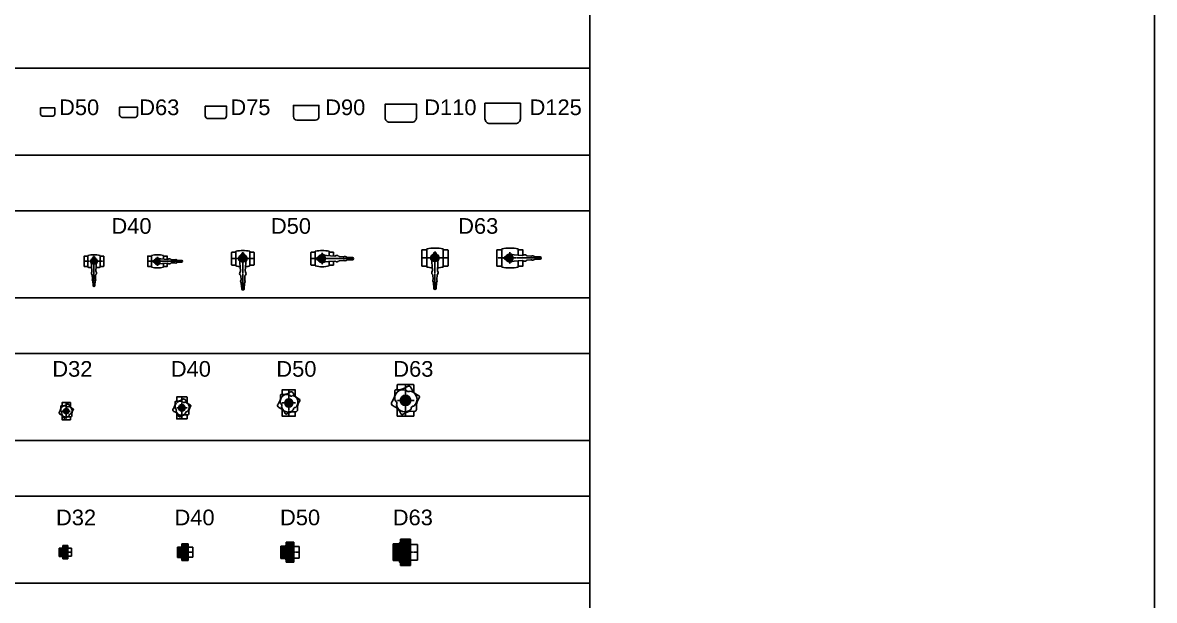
# Model space of a CAD drawing. Header units: millimetres. Extents: x 1218 to 72853, y -34712 to 16286.
# Drawn here: x 30666 to 36455, y 7423 to 10376 of the extents above; entities that cross this region are included whole.
import ezdxf

# ---------------------------------------------------------------- set-up
doc = ezdxf.new("R2010")
doc.units = ezdxf.units.MM
doc.set_wipeout_variables(frame=1)
doc.linetypes.add('CENTER2', pattern=[28.575, 19.05, -3.175, 3.175, -3.175])
doc.linetypes.add('L-0-117067$0$STRICHPUNKT2', pattern=[0.5, 0.25, -0.125, 0, -0.125])
doc.styles.get("Standard").update_dxf_attribs({"font": 'arial.ttf'})

# ---------------------------------------------------------------- blocks, each defined once
blk = doc.blocks.new('BIT-D50 PPR')
for points in [[(0, 41.7), (-36.2, 41.7), (-36.2, 9.8, 0.414214), (-26.4, 0), (0, 0)], [(0, 41.7), (36.3, 41.7), (36.3, 9.8, -0.414214), (26.4, 0), (0, 0)]]:
    blk.add_lwpolyline(points, format="xyb")
at = {"flags": 1}
blk.add_attdef('AMC', (0, 41.7), '', height=0.5, dxfattribs=at)
blk = doc.blocks.new('BIT-D63 PPR')
for points in [[(0, 52.5), (-45.7, 52.5), (-45.7, 12.4, 0.414214), (-33.3, 0), (0, 0)], [(0, 52.5), (45.7, 52.5), (45.7, 12.4, -0.414214), (33.3, 0), (0, 0)]]:
    blk.add_lwpolyline(points, format="xyb")
at = {"flags": 1}
blk.add_attdef('AMC', (0, 52.5), '', height=0.5, dxfattribs=at)
blk = doc.blocks.new('BIT-D75 PPR')
for points in [[(0, 62.5), (-54.4, 62.5), (-54.4, 14.7, 0.414214), (-39.7, 0), (0, 0)], [(0, 62.5), (54.4, 62.5), (54.4, 14.7, -0.414214), (39.7, 0), (0, 0)]]:
    blk.add_lwpolyline(points, format="xyb")
at = {"flags": 1}
blk.add_attdef('AMC', (0, 62.5), '', height=0.5, dxfattribs=at)
blk = doc.blocks.new('BIT-D90 PPR')
for points in [[(0, 75), (-65.3, 75), (-65.3, 17.7, 0.414214), (-47.6, 0), (0, 0)], [(0, 75), (65.2, 75), (65.2, 17.7, -0.414214), (47.6, 0), (0, 0)]]:
    blk.add_lwpolyline(points, format="xyb")
at = {"flags": 1}
blk.add_attdef('AMC', (0, 75), '', height=0.5, dxfattribs=at)
blk = doc.blocks.new('BIT-D110 PPR')
for points in [[(0, 91.7), (-79.7, 91.7), (-79.7, 21.6, 0.414214), (-58.2, 0), (0, 0)], [(0, 91.7), (79.8, 91.7), (79.8, 21.6, -0.414214), (58.2, 0), (0, 0)]]:
    blk.add_lwpolyline(points, format="xyb")
at = {"flags": 1}
blk.add_attdef('AMC', (0, 91.7), '', height=0.5, dxfattribs=at)
blk = doc.blocks.new('BIT-D125 PPR')
for points in [[(0, 104.2), (-90.6, 104.2), (-90.6, 24.5, 0.414214), (-66.1, 0), (0, 0)], [(0, 104.2), (90.6, 104.2), (90.6, 24.5, -0.414214), (66.1, 0), (0, 0)]]:
    blk.add_lwpolyline(points, format="xyb")
at = {"flags": 1}
blk.add_attdef('AMC', (0, 104.2), '', height=0.5, dxfattribs=at)
blk = doc.blocks.new('VANBIOFF-D40 PPR')
h = blk.add_hatch(color=1)
edge = h.paths.add_edge_path()
edge.add_arc((0, 0), 13.4, 0, 360)
for p, q in [((-50, 25.7), (-50, -25.7)), ((-49, 26.7), (-31, 26.7)), ((-31, 30.1), (-31, -30.1)), ((-13.7, 0), (-10, -51)), ((-8.6, 10.6), (-2.9, 22.6)), ((-6.1, 12.2), (-1.5, 22)), ((6.1, 12.2), (1.5, 22)), ((8.6, 10.6), (2.9, 22.6)), ((13.7, 0), (10, -51)), ((31, 30.1), (31, -30.1)), ((49, 26.7), (31, 26.7)), ((50, 25.7), (50, -25.7)), ((-49, -26.7), (-31, -26.7)), ((31, -26.7), (49, -26.7)), ((-8.6, -70.5), (-7.5, -86.4)), ((-6.5, -100.3), (-4.8, -123.9)), ((6.5, -100.3), (4.8, -123.9)), ((8.6, -70.5), (7.5, -86.4))]:
    blk.add_line(p, q)
at = {"color": 8, "linetype": 'L-0-117067$0$STRICHPUNKT2', "ltscale": 0.02}
for p, q in [((50, 0), (-50, 0)), ((0, 0), (0, 24.5)), ((0, 23.5), (0, -23.5)), ((0, 0), (0, -128.4))]:
    blk.add_line(p, q, dxfattribs=at)
for radius in [13.7, 13.4]:
    blk.add_circle((0, 0), radius)
for centre, radius, start, end in [((-49, 25.7), 1, 90, 180), ((0, -113.5), 146.9, 77.81628, 102.18372), ((0, 0), 16.7, 112.26539, 219.46407), ((0, 21.4), 3.2, 22.85078, 157.14922), ((0, 21.4), 1.6, 22.85078, 157.14922), ((0, 0), 16.7, 320.53593, 67.73461), ((49, 25.7), 1, 0, 90), ((-49, -25.7), 1, 180, 270), ((0, 113.5), 146.9, 257.81628, 265.59061), ((-3.9, -60.4), 9.38, 140.44859, 227.73671), ((-14.8, -51.4), 4.8, 320.44859, 4.09265), ((14.8, -51.4), 4.8, 175.90735, 219.55141), ((3.9, -60.4), 9.38, 312.26329, 39.55141), ((0, 113.5), 146.9, 274.40939, 282.18372), ((49, -25.7), 1, 270, 0), ((-13.4, -70.9), 4.8, 4.09265, 47.73671), ((-2.2, -93), 7.04, 148.03837, 220.14693), ((-12.3, -86.7), 4.8, 328.03837, 4.09265), ((-11.3, -100.6), 4.8, 4.09265, 40.14693), ((11.3, -100.6), 4.8, 139.85307, 175.90735), ((12.3, -86.7), 4.8, 175.90735, 211.96163), ((2.2, -93), 7.04, 319.85307, 31.96163), ((13.4, -70.9), 4.8, 132.26329, 175.90735), ((0, -123.6), 4.8, 183.82489, 356.17511)]:
    blk.add_arc(centre, radius, start, end)
at = {"flags": 1}
for p in [(-50, 0), (50, 0)]:
    blk.add_attdef('AMC', p, '', height=0.5, dxfattribs=at)
blk = doc.blocks.new('VANBION-D40 PPR')
h = blk.add_hatch(color=1)
edge = h.paths.add_edge_path()
edge.add_arc((0, 0), 13.4, 0, 360)
for p, q in [((-50, 25.7), (-50, -25.7)), ((-49, 26.7), (-31, 26.7)), ((-31, 30.1), (-31, -30.1)), ((-10.6, 8.6), (-22.6, 2.9)), ((-12.2, 6.1), (-22, 1.5)), ((0, 13.7), (51, 10)), ((31, 30.1), (31, 11.4)), ((49, 26.7), (31, 26.7)), ((50, 25.7), (50, 10.1)), ((70.5, 8.6), (86.4, 7.5)), ((100.3, 6.5), (123.9, 4.8)), ((-49, -26.7), (-31, -26.7)), ((-10.6, -8.6), (-22.6, -2.9)), ((-12.2, -6.1), (-22, -1.5)), ((0, -13.7), (51, -10)), ((31, -11.4), (31, -30.1)), ((31, -26.7), (49, -26.7)), ((50, -10.1), (50, -25.7)), ((70.5, -8.6), (86.4, -7.5)), ((100.3, -6.5), (123.9, -4.8))]:
    blk.add_line(p, q)
at = {"color": 8, "linetype": 'L-0-117067$0$STRICHPUNKT2', "ltscale": 0.02}
for p, q in [((50, 0), (-50, 0)), ((0, 0), (-24.5, 0)), ((0, 23.5), (0, -23.5)), ((0, 0), (128.4, 0))]:
    blk.add_line(p, q, dxfattribs=at)
for radius in [13.7, 13.4]:
    blk.add_circle((0, 0), radius)
for centre, radius, start, end in [((-49, 25.7), 1, 90, 180), ((0, -113.5), 146.9, 77.81628, 102.18372), ((-21.4, 0), 3.2, 112.85078, 247.14922), ((-21.4, 0), 1.6, 112.85078, 247.14922), ((0, 0), 16.7, 50.53593, 157.73461), ((49, 25.7), 1, 0, 90), ((51.4, 14.8), 4.8, 265.90735, 309.55141), ((60.4, 3.9), 9.38, 42.26329, 129.55141), ((70.9, 13.4), 4.8, 222.26329, 265.90735), ((86.7, 12.3), 4.8, 265.90735, 301.96163), ((93, 2.2), 7.04, 49.85307, 121.96163), ((100.6, 11.3), 4.8, 229.85307, 265.90735), ((123.6, 0), 4.8, 273.82489, 86.17511), ((-49, -25.7), 1, 180, 270), ((0, 113.5), 146.9, 257.81628, 282.18372), ((0, 0), 16.7, 202.26539, 309.46407), ((49, -25.7), 1, 270, 0), ((51.4, -14.8), 4.8, 50.44859, 94.09265), ((60.4, -3.9), 9.38, 230.44859, 317.73671), ((70.9, -13.4), 4.8, 94.09265, 137.73671), ((86.7, -12.3), 4.8, 58.03837, 94.09265), ((93, -2.2), 7.04, 238.03837, 310.14693), ((100.6, -11.3), 4.8, 94.09265, 130.14693)]:
    blk.add_arc(centre, radius, start, end)
at = {"flags": 1}
for p in [(-50, 0), (50, 0)]:
    blk.add_attdef('AMC', p, '', height=0.5, dxfattribs=at)
blk = doc.blocks.new('VANBIOFF-D50 PPR')
h = blk.add_hatch(color=1)
edge = h.paths.add_edge_path()
edge.add_arc((0, 0), 16.7, 0, 360)
for p, q in [((-57.5, 31.4), (-57.5, -31.4)), ((-55.5, 33.4), (-35.5, 33.4)), ((-35.5, 37.6), (-35.5, -37.6)), ((-17.1, 0), (-12.5, -63.7)), ((-10.8, 13.2), (-3.7, 28.2)), ((-7.6, 15.3), (-1.8, 27.4)), ((7.6, 15.3), (1.8, 27.4)), ((10.8, 13.2), (3.7, 28.2)), ((17.1, 0), (12.5, -63.7)), ((35.5, 37.6), (35.5, -37.6)), ((55.5, 33.4), (35.5, 33.4)), ((57.5, 31.4), (57.5, -31.4)), ((-55.5, -33.4), (-35.5, -33.4)), ((35.5, -33.4), (55.5, -33.4)), ((-10.8, -88.1), (-9.3, -107.9)), ((10.8, -88.1), (9.3, -107.9)), ((-8.1, -125.3), (-6, -154.8)), ((8.1, -125.3), (6, -154.8))]:
    blk.add_line(p, q)
at = {"color": 8, "linetype": 'L-0-117067$0$STRICHPUNKT2', "ltscale": 0.02}
for p, q in [((-57.5, 0), (57.5, 0)), ((0, 0), (0, 30.7)), ((0, 29.4), (0, -29.4)), ((0, 0), (0, -160.4))]:
    blk.add_line(p, q, dxfattribs=at)
for radius in [17.1, 16.7]:
    blk.add_circle((0, 0), radius)
for centre, radius, start, end in [((-55.5, 31.4), 2, 90, 180), ((0, -112.2), 153.9, 76.66734, 103.33266), ((0, 0), 20.9, 112.26539, 219.46407), ((0, 26.7), 3.99, 22.85078, 157.14922), ((0, 26.7), 2, 22.85078, 157.14922), ((0, 0), 20.9, 320.53593, 67.73461), ((55.5, 31.4), 2, 0, 90), ((-55.5, -31.4), 2, 180, 270), ((0, 112.2), 153.9, 256.66734, 264.7397), ((0, 112.2), 153.9, 275.2603, 283.33266), ((55.5, -31.4), 2, 270, 0), ((-4.8, -75.4), 11.7, 140.44859, 227.73671), ((-18.5, -64.2), 5.99, 320.44859, 4.09265), ((-16.7, -88.5), 5.99, 4.09265, 47.73671), ((-2.8, -116.2), 8.79, 148.03837, 220.14693), ((-15.3, -108.3), 5.99, 328.03837, 4.09265), ((15.3, -108.3), 5.99, 175.90735, 211.96163), ((2.8, -116.2), 8.79, 319.85307, 31.96163), ((16.7, -88.5), 5.99, 132.26329, 175.90735), ((18.5, -64.2), 5.99, 175.90735, 219.55141), ((4.8, -75.4), 11.7, 312.26329, 39.55141), ((-14.1, -125.7), 5.99, 4.09265, 40.14693), ((0, -154.4), 5.99, 183.82489, 356.17511), ((14.1, -125.7), 5.99, 139.85307, 175.90735)]:
    blk.add_arc(centre, radius, start, end)
at = {"flags": 1}
for p in [(-57.5, 0), (57.5, 0)]:
    blk.add_attdef('AMC', p, '', height=0.5, dxfattribs=at)
blk = doc.blocks.new('VANBION-D50 PPR')
h = blk.add_hatch(color=1)
edge = h.paths.add_edge_path()
edge.add_arc((0, 0), 16.7, 0, 360)
for p, q in [((-57.5, 31.4), (-57.5, -31.4)), ((-55.5, 33.4), (-35.5, 33.4)), ((-35.5, 37.6), (-35.5, -37.6)), ((-13.2, 10.8), (-28.2, 3.7)), ((-15.3, 7.6), (-27.4, 1.8)), ((0, 17.1), (63.7, 12.5)), ((35.5, 37.6), (35.5, 14.5)), ((55.5, 33.4), (35.5, 33.4)), ((57.5, 31.4), (57.5, 12.9)), ((88.1, 10.8), (107.9, 9.3)), ((125.3, 8.1), (154.8, 6)), ((-55.5, -33.4), (-35.5, -33.4)), ((-13.2, -10.8), (-28.2, -3.7)), ((-15.3, -7.6), (-27.4, -1.8)), ((0, -17.1), (63.7, -12.5)), ((35.5, -14.5), (35.5, -37.6)), ((35.5, -33.4), (55.5, -33.4)), ((57.5, -12.9), (57.5, -31.4)), ((88.1, -10.8), (107.9, -9.3)), ((125.3, -8.1), (154.8, -6))]:
    blk.add_line(p, q)
at = {"color": 8, "linetype": 'L-0-117067$0$STRICHPUNKT2', "ltscale": 0.02}
for p, q in [((-57.5, 0), (57.5, 0)), ((0, 0), (-30.7, 0)), ((0, 29.4), (0, -29.4)), ((0, 0), (160.4, 0))]:
    blk.add_line(p, q, dxfattribs=at)
for radius in [17.1, 16.7]:
    blk.add_circle((0, 0), radius)
for centre, radius, start, end in [((-55.5, 31.4), 2, 90, 180), ((0, -112.2), 153.9, 76.66734, 103.33266), ((-26.7, 0), 3.99, 112.85078, 247.14922), ((-26.7, 0), 2, 112.85078, 247.14922), ((0, 0), 20.9, 50.53593, 157.73461), ((55.5, 31.4), 2, 0, 90), ((64.2, 18.5), 5.99, 265.90735, 309.55141), ((75.4, 4.8), 11.7, 42.26329, 129.55141), ((88.5, 16.7), 5.99, 222.26329, 265.90735), ((108.3, 15.3), 5.99, 265.90735, 301.96163), ((116.2, 2.8), 8.79, 49.85307, 121.96163), ((125.7, 14.1), 5.99, 229.85307, 265.90735), ((154.4, 0), 5.99, 273.82489, 86.17511), ((-55.5, -31.4), 2, 180, 270), ((0, 112.2), 153.9, 256.66734, 283.33266), ((0, 0), 20.9, 202.26539, 309.46407), ((55.5, -31.4), 2, 270, 0), ((64.2, -18.5), 5.99, 50.44859, 94.09265), ((75.4, -4.8), 11.7, 230.44859, 317.73671), ((88.5, -16.7), 5.99, 94.09265, 137.73671), ((108.3, -15.3), 5.99, 58.03837, 94.09265), ((116.2, -2.8), 8.79, 238.03837, 310.14693), ((125.7, -14.1), 5.99, 94.09265, 130.14693)]:
    blk.add_arc(centre, radius, start, end)
at = {"flags": 1}
for p in [(-57.5, 0), (57.5, 0)]:
    blk.add_attdef('AMC', p, '', height=0.5, dxfattribs=at)
blk = doc.blocks.new('VANBIOFF-D63 PPR')
h = blk.add_hatch(color=1)
edge = h.paths.add_edge_path()
edge.add_arc((0, 0), 16.7, 0, 360)
for p, q in [((-67, 40), (-67, -40)), ((-65, 42), (-42, 42)), ((-42, 46.3), (-42, -46.3)), ((-10.8, 13.2), (-3.7, 28.2)), ((-7.6, 15.3), (-1.8, 27.4)), ((7.6, 15.3), (1.8, 27.4)), ((10.8, 13.2), (3.7, 28.2)), ((42, 46.3), (42, -46.3)), ((65, 42), (42, 42)), ((67, 40), (67, -40)), ((-65, -42), (-42, -42)), ((-17.1, 0), (-12.5, -63.7)), ((17.1, 0), (12.5, -63.7)), ((42, -42), (65, -42)), ((-10.8, -88.1), (-9.3, -107.9)), ((10.8, -88.1), (9.3, -107.9)), ((-8.1, -125.3), (-6, -154.8)), ((8.1, -125.3), (6, -154.8))]:
    blk.add_line(p, q)
at = {"color": 8, "linetype": 'L-0-117067$0$STRICHPUNKT2', "ltscale": 0.02}
for p, q in [((0, 0), (0, 30.7)), ((0, 29.4), (0, -29.4)), ((-67, 0), (67, 0)), ((0, 0), (0, -160.4))]:
    blk.add_line(p, q, dxfattribs=at)
for radius in [17.1, 16.7]:
    blk.add_circle((0, 0), radius)
for centre, radius, start, end in [((-65, 40), 2, 90, 180), ((0, -143), 193.8, 77.48692, 102.51308), ((0, 0), 20.9, 112.26539, 219.46407), ((0, 26.7), 3.99, 22.85078, 157.14922), ((0, 26.7), 2, 22.85078, 157.14922), ((0, 0), 20.9, 320.53593, 67.73461), ((65, 40), 2, 0, 90), ((-65, -40), 2, 180, 270), ((0, 143), 193.8, 257.48692, 266.0211), ((0, 143), 193.8, 273.9789, 282.51308), ((65, -40), 2, 270, 0), ((-4.8, -75.4), 11.7, 140.44859, 227.73671), ((-18.5, -64.2), 5.99, 320.44859, 4.09265), ((-16.7, -88.5), 5.99, 4.09265, 47.73671), ((-2.8, -116.2), 8.79, 148.03837, 220.14693), ((-15.3, -108.3), 5.99, 328.03837, 4.09265), ((15.3, -108.3), 5.99, 175.90735, 211.96163), ((2.8, -116.2), 8.79, 319.85307, 31.96163), ((16.7, -88.5), 5.99, 132.26329, 175.90735), ((18.5, -64.2), 5.99, 175.90735, 219.55141), ((4.8, -75.4), 11.7, 312.26329, 39.55141), ((-14.1, -125.7), 5.99, 4.09265, 40.14693), ((0, -154.4), 5.99, 183.82489, 356.17511), ((14.1, -125.7), 5.99, 139.85307, 175.90735)]:
    blk.add_arc(centre, radius, start, end)
at = {"flags": 1}
for p in [(-67, 0), (67, 0)]:
    blk.add_attdef('AMC', p, '', height=0.5, dxfattribs=at)
blk = doc.blocks.new('VANBION-D63 PPR')
h = blk.add_hatch(color=1)
edge = h.paths.add_edge_path()
edge.add_arc((0, 0), 16.7, 0, 360)
for p, q in [((-67, 40), (-67, -40)), ((-65, 42), (-42, 42)), ((-42, 46.3), (-42, -46.3)), ((-13.2, 10.8), (-28.2, 3.7)), ((-15.3, 7.6), (-27.4, 1.8)), ((0, 17.1), (63.7, 12.5)), ((42, 46.3), (42, 14.1)), ((65, 42), (42, 42)), ((67, 40), (67, 13.2)), ((88.1, 10.8), (107.9, 9.3)), ((125.3, 8.1), (154.8, 6)), ((-65, -42), (-42, -42)), ((-13.2, -10.8), (-28.2, -3.7)), ((-15.3, -7.6), (-27.4, -1.8)), ((0, -17.1), (63.7, -12.5)), ((42, -14.1), (42, -46.3)), ((42, -42), (65, -42)), ((67, -13.2), (67, -40)), ((88.1, -10.8), (107.9, -9.3)), ((125.3, -8.1), (154.8, -6))]:
    blk.add_line(p, q)
at = {"color": 8, "linetype": 'L-0-117067$0$STRICHPUNKT2', "ltscale": 0.02}
for p, q in [((0, 29.4), (0, -29.4)), ((0, 0), (160.4, 0)), ((-67, 0), (67, 0)), ((0, 0), (-30.7, 0))]:
    blk.add_line(p, q, dxfattribs=at)
for radius in [17.1, 16.7]:
    blk.add_circle((0, 0), radius)
for centre, radius, start, end in [((-65, 40), 2, 90, 180), ((0, -143), 193.8, 77.48692, 102.51308), ((-26.7, 0), 3.99, 112.85078, 247.14922), ((-26.7, 0), 2, 112.85078, 247.14922), ((0, 0), 20.9, 50.53593, 157.73461), ((64.2, 18.5), 5.99, 265.90735, 309.55141), ((65, 40), 2, 0, 90), ((75.4, 4.8), 11.7, 42.26329, 129.55141), ((88.5, 16.7), 5.99, 222.26329, 265.90735), ((108.3, 15.3), 5.99, 265.90735, 301.96163), ((116.2, 2.8), 8.79, 49.85307, 121.96163), ((125.7, 14.1), 5.99, 229.85307, 265.90735), ((154.4, 0), 5.99, 273.82489, 86.17511), ((-65, -40), 2, 180, 270), ((0, 143), 193.8, 257.48692, 282.51308), ((0, 0), 20.9, 202.26539, 309.46407), ((64.2, -18.5), 5.99, 50.44859, 94.09265), ((65, -40), 2, 270, 0), ((75.4, -4.8), 11.7, 230.44859, 317.73671), ((88.5, -16.7), 5.99, 94.09265, 137.73671), ((108.3, -15.3), 5.99, 58.03837, 94.09265), ((116.2, -2.8), 8.79, 238.03837, 310.14693), ((125.7, -14.1), 5.99, 94.09265, 130.14693)]:
    blk.add_arc(centre, radius, start, end)
at = {"flags": 1}
for p in [(-67, 0), (67, 0)]:
    blk.add_attdef('AMC', p, '', height=0.5, dxfattribs=at)
blk = doc.blocks.new('VANCAU-D32 PPR')
h = blk.add_hatch(color=1)
edge = h.paths.add_edge_path()
edge.add_arc((0, 0), 13.4, 0, 360)
for p, q in [((-44.5, 20.4), (-44.5, -20.4)), ((-21.5, 21.4), (-43.5, 21.4)), ((43.5, 21.4), (27.6, 21.4)), ((44.5, 20.4), (44.5, -20.4)), ((-28.8, -21.4), (-43.5, -21.4)), ((43.5, -21.4), (21.3, -21.4))]:
    blk.add_line(p, q)
at = {"color": 8, "linetype": 'L-0-117067$0$STRICHPUNKT2', "ltscale": 0.02}
for p, q in [((44.5, 0), (-44.5, 0)), ((0, -22.4), (0, 22.4))]:
    blk.add_line(p, q, dxfattribs=at)
blk.add_circle((0, 0), 13.4)
for centre, radius, start, end in [((-43.5, 20.4), 1, 90, 180), ((-32.9, 8.8), 3.72, 113.67781, 218.77461), ((-65.1, -15.7), 36.7, 352.58728, 37.12959), ((-49.8, 47.4), 38.4, 293.67781, 337.06414), ((-8, 1.9), 22.1, 99.677, 228.66575), ((-8, 29.7), 7.04, 49.38893, 157.06414), ((-8, 29.7), 7.04, 237.93229, 337.06414), ((18.9, 64.2), 36.7, 232.58728, 277.12959), ((5.6, 6), 22.1, 339.677, 108.66575), ((24.1, 24.1), 3.72, 353.67781, 98.77461), ((65.9, 19.4), 38.4, 173.67781, 217.06414), ((43.5, 20.4), 1, 0, 90), ((-43.5, -20.4), 1, 180, 270), ((-21.7, -21.7), 7.04, 169.38893, 277.06414), ((-21.7, -21.7), 7.04, 357.93229, 97.06414), ((-16.1, -66.8), 38.4, 53.67781, 97.06414), ((2.4, -7.8), 22.1, 219.677, 348.66575), ((8.8, -32.9), 3.72, 233.67781, 338.77461), ((46.1, -48.5), 36.7, 112.58728, 157.12959), ((29.7, -8), 7.04, 117.93229, 217.06414), ((29.7, -8), 7.04, 289.38893, 37.06414), ((43.5, -20.4), 1, 270, 0)]:
    blk.add_arc(centre, radius, start, end)
at = {"flags": 1}
for p in [(-44.5, 0), (44.5, 0)]:
    blk.add_attdef('AMC', p, '', height=0.5, dxfattribs=at)
blk = doc.blocks.new('VANCAU-D40 PPR')
h = blk.add_hatch(color=1)
edge = h.paths.add_edge_path()
edge.add_arc((0, 0), 16.8, 0, 360)
for p, q in [((-56, -25.7), (-56, 25.7)), ((-55, 26.7), (-26.9, 26.7)), ((34.5, 26.7), (55, 26.7)), ((56, -25.7), (56, 25.7)), ((-35.9, -26.7), (-55, -26.7)), ((55, -26.7), (26.7, -26.7))]:
    blk.add_line(p, q)
at = {"color": 8, "linetype": 'L-0-117067$0$STRICHPUNKT2', "ltscale": 0.02}
for p, q in [((56, 0), (-56, 0)), ((0, -28), (0, 28))]:
    blk.add_line(p, q, dxfattribs=at)
blk.add_circle((0, 0), 16.8)
for centre, radius, start, end in [((-55, 25.7), 1, 90, 180), ((-41.1, 11), 4.65, 113.67781, 218.77461), ((-81.3, -19.6), 45.9, 352.58728, 37.12959), ((-62.2, 59.2), 48, 293.67781, 337.06414), ((-10, 2.4), 27.7, 99.677, 228.66575), ((-9.9, 37.1), 8.8, 49.38893, 157.06414), ((-9.9, 37.1), 8.8, 237.93229, 337.06414), ((23.7, 80.2), 45.9, 232.58728, 277.12959), ((7, 7.4), 27.7, 339.677, 108.66575), ((30.1, 30.1), 4.65, 353.67781, 98.77461), ((82.4, 24.3), 48, 173.67781, 217.06414), ((55, 25.7), 1, 0, 90), ((-55, -25.7), 1, 180, 270), ((-27.2, -27.2), 8.8, 169.38893, 277.06414), ((-27.2, -27.2), 8.8, 357.93229, 97.06414), ((-20.2, -83.5), 48, 53.67781, 97.06414), ((2.9, -9.8), 27.7, 219.677, 348.66575), ((11, -41.1), 4.65, 233.67781, 338.77461), ((57.7, -60.6), 45.9, 112.58728, 157.12959), ((37.1, -9.9), 8.8, 117.93229, 217.06414), ((37.1, -9.9), 8.8, 289.38893, 37.06414), ((55, -25.7), 1, 270, 0)]:
    blk.add_arc(centre, radius, start, end)
at = {"flags": 1}
for p in [(-56, 0), (56, 0)]:
    blk.add_attdef('AMC', p, '', height=0.5, dxfattribs=at)
blk = doc.blocks.new('VANCAU-D50 PPR')
h = blk.add_hatch(color=1)
edge = h.paths.add_edge_path()
edge.add_arc((0, 0), 21, 0, 360)
for p, q in [((-68, -32.3), (-68, 32.3)), ((-67, 33.3), (-33.8, 33.3)), ((43.1, 33.3), (67, 33.3)), ((68, -32.3), (68, 32.3)), ((-67, -33.3), (-44.9, -33.3)), ((33.5, -33.3), (67, -33.3))]:
    blk.add_line(p, q)
at = {"color": 8, "linetype": 'L-0-117067$0$STRICHPUNKT2', "ltscale": 0.02}
for p, q in [((0, -35), (0, 35)), ((68, 0), (-68, 0))]:
    blk.add_line(p, q, dxfattribs=at)
blk.add_circle((0, 0), 21)
for centre, radius, start, end in [((-67, 32.3), 1, 90, 180), ((-51.4, 13.8), 5.81, 113.67781, 218.77461), ((-101.7, -24.5), 57.4, 352.58728, 37.12959), ((-77.8, 74), 60, 293.67781, 337.06414), ((-12.4, 2.9), 34.6, 99.677, 228.66575), ((-12.4, 46.4), 11, 49.38893, 157.06414), ((-12.4, 46.4), 11, 237.93229, 337.06414), ((29.6, 100.3), 57.4, 232.58728, 277.12959), ((8.8, 9.3), 34.6, 339.677, 108.66575), ((37.6, 37.6), 5.81, 353.67781, 98.77461), ((103, 30.4), 60, 173.67781, 217.06414), ((67, 32.3), 1, 0, 90), ((-67, -32.3), 1, 180, 270), ((-33.9, -33.9), 11, 169.38893, 277.06414), ((-33.9, -33.9), 11, 357.93229, 97.06414), ((-25.2, -104.4), 60, 53.67781, 97.06414), ((3.7, -12.3), 34.6, 219.677, 348.66575), ((13.8, -51.4), 5.81, 233.67781, 338.77461), ((72.1, -75.8), 57.4, 112.58728, 157.12959), ((46.4, -12.4), 11, 117.93229, 217.06414), ((46.4, -12.4), 11, 289.38893, 37.06414), ((67, -32.3), 1, 270, 0)]:
    blk.add_arc(centre, radius, start, end)
at = {"flags": 1}
for p in [(-68, 0), (68, 0)]:
    blk.add_attdef('AMC', p, '', height=0.5, dxfattribs=at)
blk = doc.blocks.new('VANCAU-D63 PPR')
h = blk.add_hatch(color=1)
edge = h.paths.add_edge_path()
edge.add_arc((0, 0), 26.5, 0, 360)
for p, q in [((-81, -41), (-81, 41)), ((-80, 42), (-42.5, 42)), ((54.3, 42), (80, 42)), ((81, -41), (81, 41)), ((-80, -42), (-56.6, -42)), ((42.1, -42), (80, -42))]:
    blk.add_line(p, q)
at = {"color": 8, "linetype": 'L-0-117067$0$STRICHPUNKT2', "ltscale": 0.02}
for p, q in [((0, -44.1), (0, 44.1)), ((81, 0), (-81, 0))]:
    blk.add_line(p, q, dxfattribs=at)
blk.add_circle((0, 0), 26.5)
for centre, radius, start, end in [((-98, 93.3), 75.6, 293.67781, 337.06414), ((-15.7, 58.4), 13.9, 49.38893, 157.06414), ((37.3, 126.4), 72.3, 232.58728, 277.12959), ((-80, 41), 1, 90, 180), ((-64.7, 17.3), 7.32, 113.67781, 218.77461), ((-128.1, -30.9), 72.3, 352.58728, 37.12959), ((-15.7, 3.7), 43.6, 99.677, 228.66575), ((-15.7, 58.4), 13.9, 237.93229, 337.06414), ((11.1, 11.7), 43.6, 339.677, 108.66575), ((47.4, 47.4), 7.32, 353.67781, 98.77461), ((129.8, 38.3), 75.6, 173.67781, 217.06414), ((80, 41), 1, 0, 90), ((-80, -41), 1, 180, 270), ((-42.8, -42.8), 13.9, 169.38893, 277.06414), ((-42.8, -42.8), 13.9, 357.93229, 97.06414), ((-31.8, -131.5), 75.6, 53.67781, 97.06414), ((4.6, -15.4), 43.6, 219.677, 348.66575), ((90.8, -95.5), 72.3, 112.58728, 157.12959), ((58.4, -15.7), 13.9, 117.93229, 217.06414), ((58.4, -15.7), 13.9, 289.38893, 37.06414), ((80, -41), 1, 270, 0), ((17.3, -64.7), 7.32, 233.67781, 338.77461)]:
    blk.add_arc(centre, radius, start, end)
at = {"flags": 1}
for p in [(-81, 0), (81, 0)]:
    blk.add_attdef('AMC', p, '', height=0.5, dxfattribs=at)
blk = doc.blocks.new('RACCO-D32 PPR')
at = {"color": 8}
blk.add_wipeout([(31.5, -20), (12.9, -20), (12.9, -33.7), (-12.9, -33.7), (-12.9, -25.8), (-13.7, -26.6), (-14.7, -25.7), (-14.7, -21.2), (-31.5, -21.2), (-31.5, 21.2), (-14.7, 21.2), (-14.7, 23.8), (-13.7, 24.8), (-12.9, 23.9), (-12.9, 33.7), (12.9, 33.7), (12.9, 20), (31.5, 20)], dxfattribs=at)
for p, q in [((-31.5, 21.2), (-14.7, 21.2)), ((-31.5, -21.2), (-31.5, 21.2)), ((-14.7, 23.8), (-13.7, 24.8)), ((-14.7, 23.8), (-14.7, 21.2)), ((-12.9, 23.9), (-13.7, 24.8)), ((-12.9, -33.7), (-12.9, 33.7)), ((12.9, 33.7), (-12.9, 33.7)), ((-12.9, 33.7), (-12.9, 33.7)), ((12.9, -33.7), (12.9, 33.7)), ((31.5, 20), (12.9, 20)), ((31.5, -20), (31.5, 20)), ((-14.7, -21.2), (-31.5, -21.2)), ((-14.7, -25.7), (-14.7, -21.2)), ((-14.7, -25.7), (-13.7, -26.6)), ((-12.9, -25.8), (-13.7, -26.6)), ((12.9, -33.7), (-12.9, -33.7)), ((31.5, -20), (12.9, -20))]:
    blk.add_line(p, q)
at = {"linetype": 'CENTER2'}
for p, q in [((31.5, 0), (-31.5, 0)), ((-29.4, 0.9), (-16.6, 0.9)), ((-11.1, 0.9), (11, 0.9)), ((-29.4, -0.9), (-16.6, -0.9)), ((-11.1, -0.9), (11, -0.9))]:
    blk.add_line(p, q, dxfattribs=at)
at = {"color": 8}
for p, q in [((-29.6, 18.5), (-16.4, 18.5)), ((-29.6, 16.9), (-16.4, 16.9)), ((-29.5, 12.9), (-16.5, 12.9)), ((-29.5, 11.2), (-16.5, 11.2)), ((-29.5, 7.1), (-16.5, 7.1)), ((-29.5, 5.4), (-16.5, 5.4)), ((-29.4, 0.9), (-16.6, 0.9)), ((-29.4, 0.9), (-16.6, 0.9)), ((-29.4, 0.9), (-16.6, 0.9)), ((-14.7, 23.8), (-12.9, 0)), ((-14.7, -21.2), (-14.7, 21.2)), ((-13.7, 24.8), (-12.9, 13.7)), ((-11.5, 32.4), (11.3, 32.4)), ((-11.5, 31.3), (11.3, 31.3)), ((-11.3, 28.6), (11.2, 28.6)), ((-11.3, 27.2), (11.2, 27.2)), ((-11.3, 23.8), (11.2, 23.8)), ((-11.3, 22.4), (11.2, 22.4)), ((-11.2, 18.5), (11.1, 18.5)), ((-11.2, 16.9), (11.1, 16.9)), ((-11.2, 12.9), (11.1, 12.9)), ((-11.2, 11.2), (11.1, 11.2)), ((-11.2, 7.1), (11.1, 7.1)), ((-11.2, 5.4), (11.1, 5.4)), ((-11.1, 0.9), (11, 0.9)), ((-11.1, 0.9), (11, 0.9)), ((-11.1, 0.9), (11, 0.9)), ((-29.6, -16.9), (-16.4, -16.9)), ((-29.6, -18.5), (-16.4, -18.5)), ((-29.5, -5.4), (-16.5, -5.4)), ((-29.5, -7.1), (-16.5, -7.1)), ((-29.5, -11.2), (-16.5, -11.2)), ((-29.5, -12.9), (-16.5, -12.9)), ((-29.4, -0.9), (-16.6, -0.9)), ((-29.4, -0.9), (-16.6, -0.9)), ((-29.4, -0.9), (-16.6, -0.9)), ((-11.5, -31.3), (11.3, -31.3)), ((-11.5, -32.4), (11.3, -32.4)), ((-11.3, -22.4), (11.2, -22.4)), ((-11.3, -23.8), (11.2, -23.8)), ((-11.3, -27.2), (11.2, -27.2)), ((-11.3, -28.6), (11.2, -28.6)), ((-11.2, -5.4), (11.1, -5.4)), ((-11.2, -7.1), (11.1, -7.1)), ((-11.2, -11.2), (11.1, -11.2)), ((-11.2, -12.9), (11.1, -12.9)), ((-11.2, -16.9), (11.1, -16.9)), ((-11.2, -18.5), (11.1, -18.5)), ((-11.1, -0.9), (11, -0.9)), ((-11.1, -0.9), (11, -0.9)), ((-11.1, -0.9), (11, -0.9))]:
    blk.add_line(p, q, dxfattribs=at)
for centre, radius, start, end in [((-29.6, 17.7), 0.801, 90, 270), ((-29.5, 12.1), 0.859, 90, 270), ((-29.5, 6.2), 0.859, 90, 270), ((-29.4, 0), 0.916, 90, 270), ((-29.4, 0), 0.916, 90, 270), ((-16.6, 0), 0.916, 270, 90), ((-16.6, 0), 0.916, 270, 90), ((-16.6, 0), 0.916, 270, 90), ((-16.6, 0), 0.916, 270, 90), ((-16.6, 0), 0.916, 270, 90), ((-16.6, 0), 0.916, 270, 90), ((-16.5, 12.1), 0.859, 270, 90), ((-16.5, 6.2), 0.859, 270, 90), ((-16.4, 17.7), 0.801, 270, 90), ((-11.5, 31.8), 0.572, 90, 270), ((-11.3, 27.9), 0.687, 90, 270), ((-11.3, 23.1), 0.744, 90, 270), ((-11.2, 17.7), 0.801, 90, 270), ((-11.2, 12.1), 0.859, 90, 270), ((-11.2, 6.2), 0.859, 90, 270), ((-11.1, 0), 0.916, 90, 270), ((-11.1, 0), 0.916, 90, 270), ((11, 0), 0.916, 270, 90), ((11, 0), 0.916, 270, 90), ((11, 0), 0.916, 270, 90), ((11, 0), 0.916, 270, 90), ((11, 0), 0.916, 270, 90), ((11, 0), 0.916, 270, 90), ((11.1, 17.7), 0.801, 270, 90), ((11.1, 12.1), 0.859, 270, 90), ((11.1, 6.2), 0.859, 270, 90), ((11.2, 27.9), 0.687, 270, 90), ((11.2, 23.1), 0.744, 270, 90), ((11.3, 31.8), 0.572, 270, 90), ((-29.5, -6.2), 0.859, 90, 270), ((-29.5, -12.1), 0.859, 90, 270), ((-29.6, -17.7), 0.801, 90, 270), ((-16.5, -6.2), 0.859, 270, 90), ((-16.5, -12.1), 0.859, 270, 90), ((-16.4, -17.7), 0.801, 270, 90), ((-11.2, -6.2), 0.859, 90, 270), ((-11.2, -12.1), 0.859, 90, 270), ((-11.2, -17.7), 0.801, 90, 270), ((-11.3, -23.1), 0.744, 90, 270), ((-11.3, -27.9), 0.687, 90, 270), ((-11.5, -31.8), 0.572, 90, 270), ((11.1, -6.2), 0.859, 270, 90), ((11.1, -12.1), 0.859, 270, 90), ((11.1, -17.7), 0.801, 270, 90), ((11.2, -23.1), 0.744, 270, 90), ((11.2, -27.9), 0.687, 270, 90), ((11.3, -31.8), 0.572, 270, 90)]:
    blk.add_arc(centre, radius, start, end, dxfattribs=at)
at = {"linetype": 'CENTER2'}
for centre in [(-29.4, 0), (-29.4, 0), (-11.1, 0), (-11.1, 0)]:
    blk.add_arc(centre, 0.916, 90, 270, dxfattribs=at)
at = {"color": 8, "width": 0.7}
blk.add_text('Ø32(DN25)', height=2.78, dxfattribs=at).set_placement((15.2, -1.1))
at = {"flags": 1}
for p in [(-31.5, 0), (31.5, 0)]:
    blk.add_attdef('AMC', p, '', height=0.5, dxfattribs=at)
blk = doc.blocks.new('RACCO-D40 PPR')
at = {"color": 8}
blk.add_wipeout([(39.3, -25), (16.1, -25), (16.1, -42.1), (-16.1, -42.1), (-16.1, -32.2), (-17.1, -33.3), (-18.4, -32.1), (-18.4, -26.5), (-39.3, -26.5), (-39.3, 26.5), (-18.4, 26.5), (-18.4, 29.8), (-17.1, 31), (-16.1, 29.9), (-16.1, 42.1), (16.1, 42.1), (16.1, 25), (39.3, 25)], dxfattribs=at)
for p, q in [((-39.3, 26.5), (-18.4, 26.5)), ((-39.3, -26.5), (-39.3, 26.5)), ((-18.4, 29.8), (-17.1, 31)), ((-18.4, 29.8), (-18.4, 26.5)), ((-16.1, 29.9), (-17.1, 31)), ((-16.1, -42.1), (-16.1, 42.1)), ((16.1, 42.1), (-16.1, 42.1)), ((-16.1, 42.1), (-16.1, 42.1)), ((16.1, -42.1), (16.1, 42.1)), ((39.3, 25), (16.1, 25)), ((39.3, -25), (39.3, 25)), ((-18.4, -26.5), (-39.3, -26.5)), ((-18.4, -32.1), (-18.4, -26.5)), ((-18.4, -32.1), (-17.1, -33.3)), ((-16.1, -32.2), (-17.1, -33.3)), ((16.1, -42.1), (-16.1, -42.1)), ((39.3, -25), (16.1, -25))]:
    blk.add_line(p, q)
at = {"linetype": 'CENTER2'}
for p, q in [((39.3, 0), (-39.3, 0)), ((-36.8, 1.1), (-20.7, 1.1)), ((-13.9, 1.1), (13.7, 1.1)), ((-36.8, -1.1), (-20.7, -1.1)), ((-13.9, -1.1), (13.7, -1.1))]:
    blk.add_line(p, q, dxfattribs=at)
at = {"color": 8}
for p, q in [((-37, 23.1), (-20.6, 23.1)), ((-37, 21.1), (-20.6, 21.1)), ((-36.9, 16.2), (-20.6, 16.2)), ((-36.9, 14), (-20.6, 14)), ((-36.9, 8.8), (-20.6, 8.8)), ((-36.9, 6.7), (-20.6, 6.7)), ((-36.8, 1.1), (-20.7, 1.1)), ((-36.8, 1.1), (-20.7, 1.1)), ((-36.8, 1.1), (-20.7, 1.1)), ((-18.4, 29.8), (-16.1, 0)), ((-18.4, -26.5), (-18.4, 26.5)), ((-17.1, 31), (-16.1, 17.1)), ((-14.3, 40.5), (14.2, 40.5)), ((-14.3, 39.1), (14.2, 39.1)), ((-14.2, 35.7), (14, 35.7)), ((-14.2, 34), (14, 34)), ((-14.1, 29.8), (14, 29.8)), ((-14.1, 27.9), (14, 27.9)), ((-14, 23.1), (13.9, 23.1)), ((-14, 21.1), (13.9, 21.1)), ((-14, 16.2), (13.8, 16.2)), ((-14, 14), (13.8, 14)), ((-14, 8.8), (13.8, 8.8)), ((-14, 6.7), (13.8, 6.7)), ((-13.9, 1.1), (13.7, 1.1)), ((-13.9, 1.1), (13.7, 1.1)), ((-13.9, 1.1), (13.7, 1.1)), ((-37, -21.1), (-20.6, -21.1)), ((-37, -23.1), (-20.6, -23.1)), ((-36.9, -6.7), (-20.6, -6.7)), ((-36.9, -8.8), (-20.6, -8.8)), ((-36.9, -14), (-20.6, -14)), ((-36.9, -16.2), (-20.6, -16.2)), ((-36.8, -1.1), (-20.7, -1.1)), ((-36.8, -1.1), (-20.7, -1.1)), ((-36.8, -1.1), (-20.7, -1.1)), ((-14.3, -39.1), (14.2, -39.1)), ((-14.3, -40.5), (14.2, -40.5)), ((-14.2, -34), (14, -34)), ((-14.2, -35.7), (14, -35.7)), ((-14.1, -27.9), (14, -27.9)), ((-14.1, -29.8), (14, -29.8)), ((-14, -6.7), (13.8, -6.7)), ((-14, -8.8), (13.8, -8.8)), ((-14, -14), (13.8, -14)), ((-14, -16.2), (13.8, -16.2)), ((-14, -21.1), (13.9, -21.1)), ((-14, -23.1), (13.9, -23.1)), ((-13.9, -1.1), (13.7, -1.1)), ((-13.9, -1.1), (13.7, -1.1)), ((-13.9, -1.1), (13.7, -1.1))]:
    blk.add_line(p, q, dxfattribs=at)
for centre, radius, start, end in [((-37, 22.1), 1, 90, 270), ((-36.9, 15.1), 1.07, 90, 270), ((-36.9, 7.8), 1.07, 90, 270), ((-36.8, 0), 1.14, 90, 270), ((-36.8, 0), 1.14, 90, 270), ((-20.7, 0), 1.14, 270, 90), ((-20.7, 0), 1.14, 270, 90), ((-20.7, 0), 1.14, 270, 90), ((-20.7, 0), 1.14, 270, 90), ((-20.7, 0), 1.14, 270, 90), ((-20.7, 0), 1.14, 270, 90), ((-20.6, 22.1), 1, 270, 90), ((-20.6, 15.1), 1.07, 270, 90), ((-20.6, 7.8), 1.07, 270, 90), ((-14.3, 39.8), 0.716, 90, 270), ((-14.2, 34.9), 0.859, 90, 270), ((-14.1, 28.9), 0.93, 90, 270), ((-14, 22.1), 1, 90, 270), ((-14, 15.1), 1.07, 90, 270), ((-14, 7.8), 1.07, 90, 270), ((-13.9, 0), 1.14, 90, 270), ((-13.9, 0), 1.14, 90, 270), ((13.7, 0), 1.14, 270, 90), ((13.7, 0), 1.14, 270, 90), ((13.7, 0), 1.14, 270, 90), ((13.7, 0), 1.14, 270, 90), ((13.7, 0), 1.14, 270, 90), ((13.7, 0), 1.14, 270, 90), ((13.8, 15.1), 1.07, 270, 90), ((13.8, 7.8), 1.07, 270, 90), ((13.9, 22.1), 1, 270, 90), ((14, 34.9), 0.859, 270, 90), ((14, 28.9), 0.93, 270, 90), ((14.2, 39.8), 0.716, 270, 90), ((-36.9, -7.8), 1.07, 90, 270), ((-36.9, -15.1), 1.07, 90, 270), ((-37, -22.1), 1, 90, 270), ((-20.6, -7.8), 1.07, 270, 90), ((-20.6, -15.1), 1.07, 270, 90), ((-20.6, -22.1), 1, 270, 90), ((-14, -7.8), 1.07, 90, 270), ((-14, -15.1), 1.07, 90, 270), ((-14, -22.1), 1, 90, 270), ((-14.1, -28.9), 0.93, 90, 270), ((-14.2, -34.9), 0.859, 90, 270), ((-14.3, -39.8), 0.716, 90, 270), ((13.8, -7.8), 1.07, 270, 90), ((13.8, -15.1), 1.07, 270, 90), ((13.9, -22.1), 1, 270, 90), ((14, -28.9), 0.93, 270, 90), ((14, -34.9), 0.859, 270, 90), ((14.2, -39.8), 0.716, 270, 90)]:
    blk.add_arc(centre, radius, start, end, dxfattribs=at)
at = {"linetype": 'CENTER2'}
for centre in [(-36.8, 0), (-36.8, 0), (-13.9, 0), (-13.9, 0)]:
    blk.add_arc(centre, 1.14, 90, 270, dxfattribs=at)
at = {"color": 8, "width": 0.7}
blk.add_text('Ø40(DN32)', height=3.48, dxfattribs=at).set_placement((19, -1.4))
at = {"flags": 1}
for p in [(-39.3, 0), (39.3, 0)]:
    blk.add_attdef('AMC', p, '', height=0.5, dxfattribs=at)
blk = doc.blocks.new('RACCO-D50 PPR')
at = {"color": 8}
blk.add_wipeout([(47.2, -30), (19.3, -30), (19.3, -50.6), (-19.3, -50.6), (-19.3, -38.7), (-20.6, -40), (-22, -38.5), (-22, -31.7), (-47.2, -31.7), (-47.2, 31.7), (-22, 31.7), (-22, 35.7), (-20.6, 37.2), (-19.3, 35.9), (-19.3, 50.6), (19.3, 50.6), (19.3, 30), (47.2, 30)], dxfattribs=at)
for p, q in [((-47.2, 31.7), (-22, 31.7)), ((-47.2, -31.7), (-47.2, 31.7)), ((-22, 35.7), (-20.6, 37.2)), ((-22, 35.7), (-22, 31.7)), ((-19.3, 35.9), (-20.6, 37.2)), ((-19.3, -50.6), (-19.3, 50.6)), ((19.3, 50.6), (-19.3, 50.6)), ((-19.3, 50.6), (-19.3, 50.6)), ((19.3, -50.6), (19.3, 50.6)), ((47.2, 30), (19.3, 30)), ((47.2, -30), (47.2, 30)), ((-22, -31.7), (-47.2, -31.7)), ((-22, -38.5), (-22, -31.7)), ((-22, -38.5), (-20.6, -40)), ((-19.3, -38.7), (-20.6, -40)), ((19.3, -50.6), (-19.3, -50.6)), ((47.2, -30), (19.3, -30))]:
    blk.add_line(p, q)
at = {"linetype": 'CENTER2'}
for p, q in [((47.2, 0), (-47.2, 0)), ((-44.2, 1.4), (-24.8, 1.4)), ((-16.7, 1.4), (16.5, 1.4)), ((-44.2, -1.4), (-24.8, -1.4)), ((-16.7, -1.4), (16.5, -1.4))]:
    blk.add_line(p, q, dxfattribs=at)
at = {"color": 8}
for p, q in [((-44.3, 27.7), (-24.7, 27.7)), ((-44.3, 25.3), (-24.7, 25.3)), ((-44.3, 19.4), (-24.8, 19.4)), ((-44.3, 16.8), (-24.8, 16.8)), ((-44.3, 10.6), (-24.8, 10.6)), ((-44.3, 8), (-24.8, 8)), ((-44.2, 1.4), (-24.8, 1.4)), ((-44.2, 1.4), (-24.8, 1.4)), ((-44.2, 1.4), (-24.8, 1.4)), ((-22, 35.7), (-19.3, 0)), ((-22, -31.7), (-22, 31.7)), ((-20.6, 37.2), (-19.3, 20.5)), ((-17.2, 48.6), (17, 48.6)), ((-17.2, 46.9), (17, 46.9)), ((-17, 42.9), (16.8, 42.9)), ((-17, 40.8), (16.8, 40.8)), ((-16.9, 35.8), (16.8, 35.8)), ((-16.9, 33.5), (16.8, 33.5)), ((-16.8, 27.7), (16.7, 27.7)), ((-16.8, 25.3), (16.7, 25.3)), ((-16.8, 19.4), (16.6, 19.4)), ((-16.8, 16.8), (16.6, 16.8)), ((-16.8, 10.6), (16.6, 10.6)), ((-16.8, 8), (16.6, 8)), ((-16.7, 1.4), (16.5, 1.4)), ((-16.7, 1.4), (16.5, 1.4)), ((-16.7, 1.4), (16.5, 1.4)), ((-44.3, -8), (-24.8, -8)), ((-44.3, -10.6), (-24.8, -10.6)), ((-44.3, -16.8), (-24.8, -16.8)), ((-44.3, -19.4), (-24.8, -19.4)), ((-44.3, -25.3), (-24.7, -25.3)), ((-44.3, -27.7), (-24.7, -27.7)), ((-44.2, -1.4), (-24.8, -1.4)), ((-44.2, -1.4), (-24.8, -1.4)), ((-44.2, -1.4), (-24.8, -1.4)), ((-17.2, -46.9), (17, -46.9)), ((-17.2, -48.6), (17, -48.6)), ((-17, -40.8), (16.8, -40.8)), ((-17, -42.9), (16.8, -42.9)), ((-16.9, -33.5), (16.8, -33.5)), ((-16.9, -35.8), (16.8, -35.8)), ((-16.8, -8), (16.6, -8)), ((-16.8, -10.6), (16.6, -10.6)), ((-16.8, -16.8), (16.6, -16.8)), ((-16.8, -19.4), (16.6, -19.4)), ((-16.8, -25.3), (16.7, -25.3)), ((-16.8, -27.7), (16.7, -27.7)), ((-16.7, -1.4), (16.5, -1.4)), ((-16.7, -1.4), (16.5, -1.4)), ((-16.7, -1.4), (16.5, -1.4))]:
    blk.add_line(p, q, dxfattribs=at)
for centre, radius, start, end in [((-44.3, 26.5), 1.2, 90, 270), ((-44.3, 18.1), 1.29, 90, 270), ((-44.3, 9.3), 1.29, 90, 270), ((-44.2, 0), 1.37, 90, 270), ((-44.2, 0), 1.37, 90, 270), ((-24.8, 18.1), 1.29, 270, 90), ((-24.8, 9.3), 1.29, 270, 90), ((-24.8, 0), 1.37, 270, 90), ((-24.8, 0), 1.37, 270, 90), ((-24.8, 0), 1.37, 270, 90), ((-24.8, 0), 1.37, 270, 90), ((-24.8, 0), 1.37, 270, 90), ((-24.8, 0), 1.37, 270, 90), ((-24.7, 26.5), 1.2, 270, 90), ((-17.2, 47.8), 0.859, 90, 270), ((-17, 41.8), 1.03, 90, 270), ((-16.9, 34.6), 1.12, 90, 270), ((-16.8, 26.5), 1.2, 90, 270), ((-16.8, 18.1), 1.29, 90, 270), ((-16.8, 9.3), 1.29, 90, 270), ((-16.7, 0), 1.37, 90, 270), ((-16.7, 0), 1.37, 90, 270), ((16.5, 0), 1.37, 270, 90), ((16.5, 0), 1.37, 270, 90), ((16.5, 0), 1.37, 270, 90), ((16.5, 0), 1.37, 270, 90), ((16.5, 0), 1.37, 270, 90), ((16.5, 0), 1.37, 270, 90), ((16.6, 18.1), 1.29, 270, 90), ((16.6, 9.3), 1.29, 270, 90), ((16.7, 26.5), 1.2, 270, 90), ((16.8, 41.8), 1.03, 270, 90), ((16.8, 34.6), 1.12, 270, 90), ((17, 47.8), 0.859, 270, 90), ((-44.3, -9.3), 1.29, 90, 270), ((-44.3, -18.1), 1.29, 90, 270), ((-44.3, -26.5), 1.2, 90, 270), ((-24.8, -9.3), 1.29, 270, 90), ((-24.8, -18.1), 1.29, 270, 90), ((-24.7, -26.5), 1.2, 270, 90), ((-16.8, -9.3), 1.29, 90, 270), ((-16.8, -18.1), 1.29, 90, 270), ((-16.8, -26.5), 1.2, 90, 270), ((-16.9, -34.6), 1.12, 90, 270), ((-17, -41.8), 1.03, 90, 270), ((-17.2, -47.8), 0.859, 90, 270), ((16.6, -9.3), 1.29, 270, 90), ((16.6, -18.1), 1.29, 270, 90), ((16.7, -26.5), 1.2, 270, 90), ((16.8, -34.6), 1.12, 270, 90), ((16.8, -41.8), 1.03, 270, 90), ((17, -47.8), 0.859, 270, 90)]:
    blk.add_arc(centre, radius, start, end, dxfattribs=at)
at = {"linetype": 'CENTER2'}
for centre in [(-44.2, 0), (-44.2, 0), (-16.7, 0), (-16.7, 0)]:
    blk.add_arc(centre, 1.37, 90, 270, dxfattribs=at)
at = {"color": 8, "width": 0.7}
blk.add_text('Ø50(DN40)', height=4.18, dxfattribs=at).set_placement((22.8, -1.7))
at = {"flags": 1}
for p in [(-47.2, 0), (47.2, 0)]:
    blk.add_attdef('AMC', p, '', height=0.5, dxfattribs=at)
blk = doc.blocks.new('RACCO-D63 PPR')
at = {"color": 8}
blk.add_wipeout([(62.9, -40), (25.7, -40), (25.7, -67.4), (-25.7, -67.4), (-25.7, -51.6), (-27.4, -53.3), (-29.4, -51.3), (-29.4, -42.3), (-62.9, -42.3), (-62.9, 42.3), (-29.4, 42.3), (-29.4, 47.6), (-27.4, 49.6), (-25.7, 47.9), (-25.7, 67.4), (25.7, 67.4), (25.7, 40), (62.9, 40)], dxfattribs=at)
for p, q in [((-25.7, -67.4), (-25.7, 67.4)), ((25.7, 67.4), (-25.7, 67.4)), ((-25.7, 67.4), (-25.7, 67.4)), ((25.7, -67.4), (25.7, 67.4)), ((-62.9, 42.3), (-29.4, 42.3)), ((-62.9, -42.3), (-62.9, 42.3)), ((-29.4, 47.6), (-27.4, 49.6)), ((-29.4, 47.6), (-29.4, 42.3)), ((-25.7, 47.9), (-27.4, 49.6)), ((62.9, 40), (25.7, 40)), ((62.9, -40), (62.9, 40)), ((-29.4, -42.3), (-62.9, -42.3)), ((-29.4, -51.3), (-29.4, -42.3)), ((-29.4, -51.3), (-27.4, -53.3)), ((-25.7, -51.6), (-27.4, -53.3)), ((62.9, -40), (25.7, -40)), ((25.7, -67.4), (-25.7, -67.4))]:
    blk.add_line(p, q)
for p, q in [((-22.9, 64.8), (22.7, 64.8)), ((-22.9, 62.5), (22.7, 62.5)), ((-59.1, 36.9), (-32.9, 36.9)), ((-59.1, 33.7), (-32.9, 33.7)), ((-59, 25.9), (-33, 25.9)), ((-59, 22.5), (-33, 22.5)), ((-59, 14.1), (-33, 14.1)), ((-59, 10.7), (-33, 10.7)), ((-58.9, 1.8), (-33.1, 1.8)), ((-58.9, 1.8), (-33.1, 1.8)), ((-58.9, 1.8), (-33.1, 1.8)), ((-29.4, 47.6), (-25.7, 0)), ((-29.4, -42.3), (-29.4, 42.3)), ((-27.4, 49.6), (-25.7, 27.3)), ((-22.7, 57.1), (22.5, 57.1)), ((-22.7, 54.4), (22.5, 54.4)), ((-22.6, 47.7), (22.3, 47.7)), ((-22.6, 44.7), (22.3, 44.7)), ((-22.5, 36.9), (22.2, 36.9)), ((-22.5, 33.7), (22.2, 33.7)), ((-22.4, 25.9), (22.1, 25.9)), ((-22.4, 22.5), (22.1, 22.5)), ((-22.4, 14.1), (22.1, 14.1)), ((-22.4, 10.7), (22.1, 10.7)), ((-22.2, 1.8), (22, 1.8)), ((-22.2, 1.8), (22, 1.8)), ((-22.2, 1.8), (22, 1.8)), ((-59.1, -33.7), (-32.9, -33.7)), ((-59.1, -36.9), (-32.9, -36.9)), ((-59, -10.7), (-33, -10.7)), ((-59, -14.1), (-33, -14.1)), ((-59, -22.5), (-33, -22.5)), ((-59, -25.9), (-33, -25.9)), ((-58.9, -1.8), (-33.1, -1.8)), ((-58.9, -1.8), (-33.1, -1.8)), ((-58.9, -1.8), (-33.1, -1.8)), ((-22.7, -54.4), (22.5, -54.4)), ((-22.7, -57.1), (22.5, -57.1)), ((-22.6, -44.7), (22.3, -44.7)), ((-22.6, -47.7), (22.3, -47.7)), ((-22.5, -33.7), (22.2, -33.7)), ((-22.5, -36.9), (22.2, -36.9)), ((-22.4, -10.7), (22.1, -10.7)), ((-22.4, -14.1), (22.1, -14.1)), ((-22.4, -22.5), (22.1, -22.5)), ((-22.4, -25.9), (22.1, -25.9)), ((-22.2, -1.8), (22, -1.8)), ((-22.2, -1.8), (22, -1.8)), ((-22.2, -1.8), (22, -1.8)), ((-22.9, -62.5), (22.7, -62.5)), ((-22.9, -64.8), (22.7, -64.8))]:
    blk.add_line(p, q, dxfattribs=at)
at = {"linetype": 'CENTER2'}
for p, q in [((62.9, 0), (-62.9, 0)), ((-58.9, 1.8), (-33.1, 1.8)), ((-22.2, 1.8), (22, 1.8)), ((-58.9, -1.8), (-33.1, -1.8)), ((-22.2, -1.8), (22, -1.8))]:
    blk.add_line(p, q, dxfattribs=at)
at = {"color": 8}
for centre, radius, start, end in [((-22.9, 63.7), 1.14, 90, 270), ((22.7, 63.7), 1.14, 270, 90), ((-59.1, 35.3), 1.6, 90, 270), ((-59, 24.2), 1.72, 90, 270), ((-59, 12.4), 1.72, 90, 270), ((-58.9, 0), 1.83, 90, 270), ((-58.9, 0), 1.83, 90, 270), ((-33.1, 0), 1.83, 270, 90), ((-33.1, 0), 1.83, 270, 90), ((-33.1, 0), 1.83, 270, 90), ((-33.1, 0), 1.83, 270, 90), ((-33.1, 0), 1.83, 270, 90), ((-33.1, 0), 1.83, 270, 90), ((-33, 24.2), 1.72, 270, 90), ((-33, 12.4), 1.72, 270, 90), ((-32.9, 35.3), 1.6, 270, 90), ((-22.7, 55.8), 1.37, 90, 270), ((-22.6, 46.2), 1.49, 90, 270), ((-22.5, 35.3), 1.6, 90, 270), ((-22.4, 24.2), 1.72, 90, 270), ((-22.4, 12.4), 1.72, 90, 270), ((-22.2, 0), 1.83, 90, 270), ((-22.2, 0), 1.83, 90, 270), ((22, 0), 1.83, 270, 90), ((22, 0), 1.83, 270, 90), ((22, 0), 1.83, 270, 90), ((22, 0), 1.83, 270, 90), ((22, 0), 1.83, 270, 90), ((22, 0), 1.83, 270, 90), ((22.1, 24.2), 1.72, 270, 90), ((22.1, 12.4), 1.72, 270, 90), ((22.2, 35.3), 1.6, 270, 90), ((22.3, 46.2), 1.49, 270, 90), ((22.5, 55.8), 1.37, 270, 90), ((-59, -12.4), 1.72, 90, 270), ((-59, -24.2), 1.72, 90, 270), ((-59.1, -35.3), 1.6, 90, 270), ((-33, -12.4), 1.72, 270, 90), ((-33, -24.2), 1.72, 270, 90), ((-32.9, -35.3), 1.6, 270, 90), ((-22.4, -12.4), 1.72, 90, 270), ((-22.4, -24.2), 1.72, 90, 270), ((-22.5, -35.3), 1.6, 90, 270), ((-22.6, -46.2), 1.49, 90, 270), ((-22.7, -55.8), 1.37, 90, 270), ((22.1, -12.4), 1.72, 270, 90), ((22.1, -24.2), 1.72, 270, 90), ((22.2, -35.3), 1.6, 270, 90), ((22.3, -46.2), 1.49, 270, 90), ((22.5, -55.8), 1.37, 270, 90), ((-22.9, -63.7), 1.14, 90, 270), ((22.7, -63.7), 1.14, 270, 90)]:
    blk.add_arc(centre, radius, start, end, dxfattribs=at)
at = {"linetype": 'CENTER2'}
for centre in [(-58.9, 0), (-58.9, 0), (-22.2, 0), (-22.2, 0)]:
    blk.add_arc(centre, 1.83, 90, 270, dxfattribs=at)
at = {"color": 8, "width": 0.7}
blk.add_text('Ø63(DN50)', height=5.57, dxfattribs=at).set_placement((30.4, -2.3))
at = {"flags": 1}
for p in [(-62.9, 0), (62.9, 0)]:
    blk.add_attdef('AMC', p, '', height=0.5, dxfattribs=at)

msp = doc.modelspace()

# ---------------------------------------------------------------- linework, layer by layer
for p, q in [((33567.5, 4681), (33567.5, 15109.4)), ((28512.3, 10142.7), (33567.5, 10142.7)), ((28512.3, 9698.2), (33567.5, 9698.2)), ((28512.3, 9413.4), (33567.5, 9413.4)), ((28512.3, 8968.9), (33567.5, 8968.9)), ((28512.3, 8684), (33567.5, 8684)), ((28512.3, 8239.5), (33567.5, 8239.5)), ((28512.3, 7954.7), (33567.5, 7954.7)), ((28512.3, 7510.2), (33567.5, 7510.2))]:
    msp.add_line(p, q)
msp.add_lwpolyline([(25825.3, 16285.6), (36455.4, 16285.6), (36455.4, -2725.9), (25825.3, -2725.9)], close=True)

# ---------------------------------------------------------------- block references
for name, p in [('BIT-D110 PPR', (32600, 9867.8)), ('BIT-D125 PPR', (33121.5, 9860.1)), ('BIT-D50 PPR', (30793.3, 9898.7)), ('BIT-D63 PPR', (31207.5, 9892)), ('BIT-D75 PPR', (31654.2, 9885.9)), ('BIT-D90 PPR', (32116.5, 9878.1)), ('VANBIOFF-D50 PPR', (31792.3, 9169.8)), ('VANBION-D50 PPR', (32198.3, 9169.8)), ('VANBIOFF-D63 PPR', (32774.9, 9173)), ('VANBION-D63 PPR', (33158.4, 9173)), ('VANBIOFF-D40 PPR', (31030.4, 9156.1)), ('VANBION-D40 PPR', (31355.4, 9156.1))]:
    msp.add_blockref(name, p)
at = {"rotation": 90}
for name, p in [('VANCAU-D63 PPR', (32624.3, 8445.2)), ('VANCAU-D40 PPR', (31480.3, 8406.4)), ('VANCAU-D50 PPR', (32027.3, 8431.7)), ('VANCAU-D32 PPR', (30888.5, 8389.9))]:
    msp.add_blockref(name, p, dxfattribs=at)

# ---------------------------------------------------------------- texts
at = {"color": 2, "ltscale": 500}
for s, p in [('D50', (30852.1, 9903.5)), ('D63', (31262.2, 9903.5)), ('D75', (31728.5, 9903.5)), ('D90', (32213.7, 9903.5)), ('D110', (32720.4, 9903.5)), ('D125', (33259, 9903.5)), ('D40', (31120, 9296.9)), ('D50', (31935.9, 9296.9)), ('D63', (32893.9, 9296.9)), ('D32', (30817.6, 8566.1)), ('D40', (31423.8, 8566.1)), ('D50', (31963.6, 8566.1)), ('D63', (32561.9, 8566.1)), ('D32', (30836.4, 7806.6)), ('D40', (31442.6, 7806.6)), ('D50', (31982.4, 7806.6)), ('D63', (32559.3, 7806.6))]:
    msp.add_text(s, height=80, rotation=360, dxfattribs=at).set_placement(p)

# ---------------------------------------------------------------- next in the draw order: block references
for name, p in [('RACCO-D32 PPR', (30884.4, 7668.9)), ('RACCO-D40 PPR', (31496.5, 7668.9)), ('RACCO-D50 PPR', (32033.8, 7668.9)), ('RACCO-D63 PPR', (32623.6, 7668.9))]:
    msp.add_blockref(name, p)

doc.saveas('drawing.dxf')
